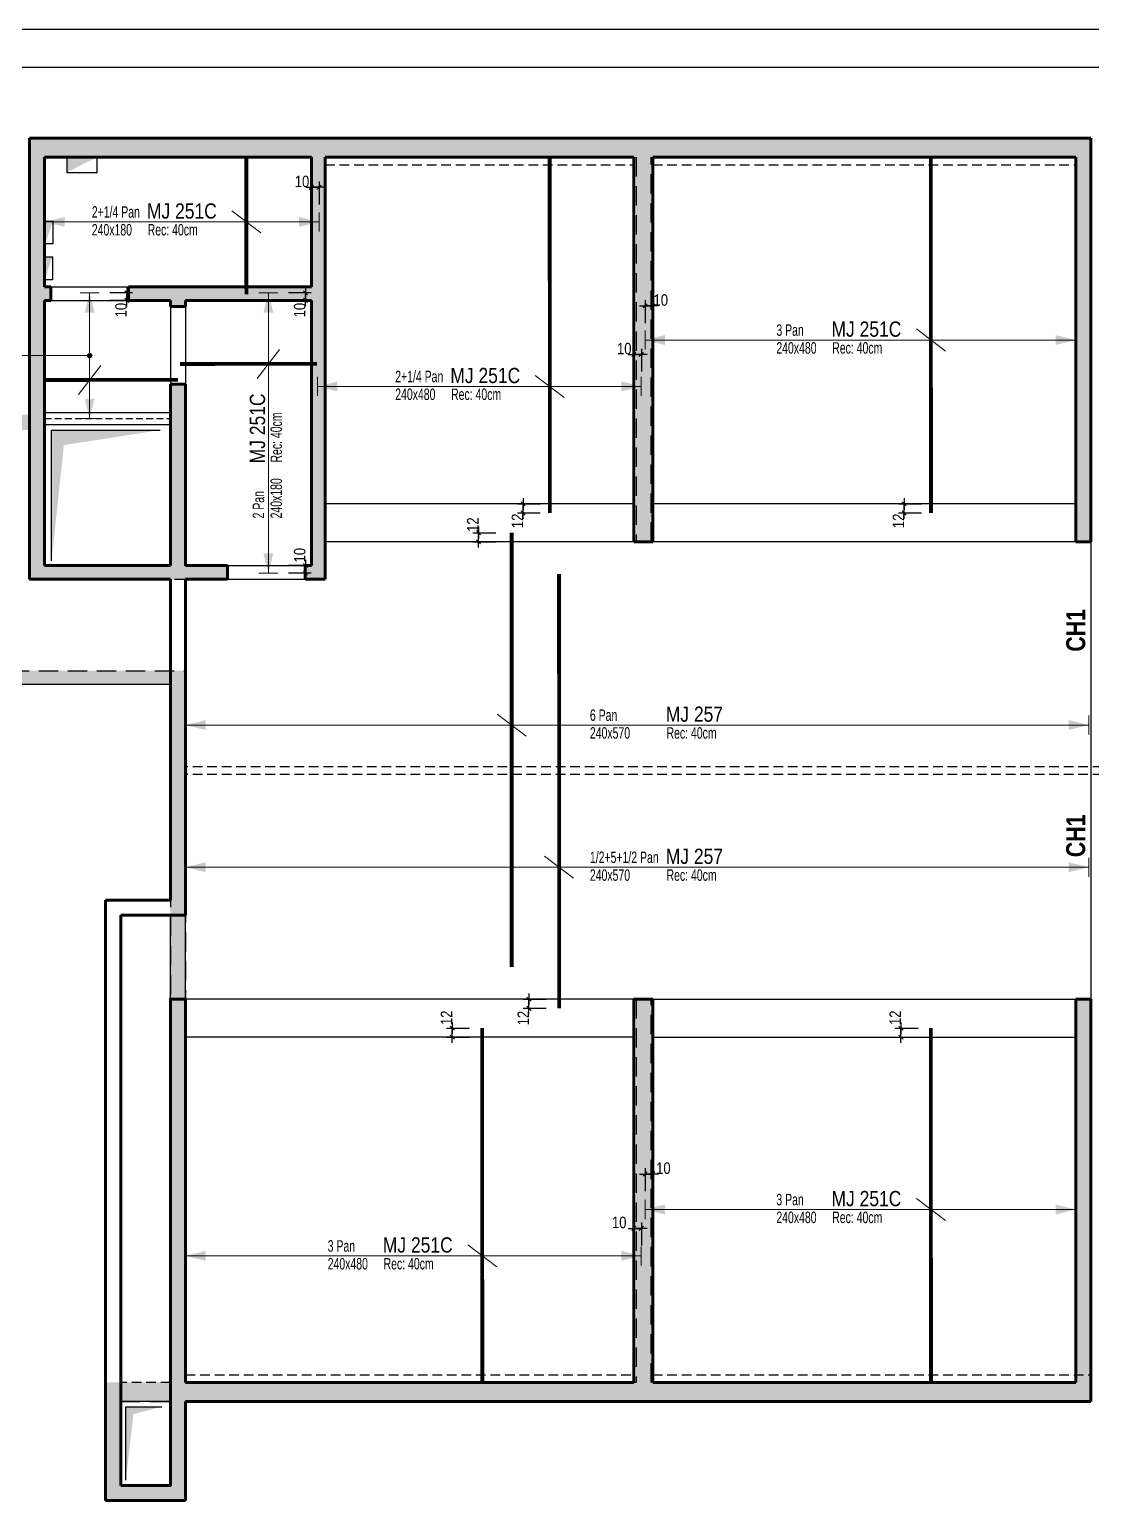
# Model space of a CAD drawing. Header units: millimetres. Extents: x 12821 to 19311, y -3644 to -644.
# Drawn here: x 13995 to 15388, y -2574 to -644 of the extents above; entities that cross this region are included whole.
import ezdxf
from ezdxf.enums import TextEntityAlignment as Align

# ---------------------------------------------------------------- set-up
doc = ezdxf.new("R2010")
doc.units = ezdxf.units.MM
doc.linetypes.add('CACHEX2', pattern=[19.05, 12.7, -6.35])
for name, color, linetype in [('01-Cad  2', 1, 'Continuous'), ('01_ARMA_INF', 50, 'Continuous'), ('01_cote_gen', 4, 'Continuous'), ('01_linteaux', 2, 'Continuous'), ('01_murs_sup', 2, 'CACHEX2'), ('01_resv', 32, 'Continuous'), ('01_texte', 230, 'Continuous'), ('AA_COTES', 2, 'Continuous')]:
    doc.layers.add(name, color=color, linetype=linetype)
doc.layers.add('01_murs_coup', color=5, linetype='Continuous', lineweight=60)
doc.styles.add('PATIO', font='ARIALN.TTF')
doc.styles.add('STYLE2', font='ARIALN.TTF')
doc.styles.add('Titre', font='ariblk.ttf')
doc.dimstyles.new('JB50', dxfattribs={"dimscale": 0.1, "dimtxt": 150, "dimasz": 15, "dimexe": 0.1, "dimexo": 0.1, "dimgap": 0.09, "dimtad": 1, "dimdec": 1, "dimdsep": 46, "dimtxsty": 'STYLE2', "dimblk1": 'BOND_G', "dimblk2": 'BOND_D', "dimsah": 1, "dimcen": 1.5, "dimdle": 0.01, "dimse1": 1, "dimse2": 1, "dimclrd": 4, "dimclre": 2, "dimclrt": 6, "dimazin": 2, "dimtfac": 2.333333, "dimtdec": 1, "dimtix": 1, "dimtmove": 2, "dimatfit": 3, "dimldrblk": 'BOND_G', "dimfxl": 1, "dimtolj": 1, "dimtzin": 0, "dimarcsym": 0})
pattern_1 = [(135, (3467.483, 11747.268), (-11.22532, 9e-16), [7.9375, -7.9375])]

# ---------------------------------------------------------------- blocks, each defined once
blk = doc.blocks.new('BOND_G')
at = {"layer": 'AA_COTES', "color": 0}
for p, q in [((0, -5), (0, 15)), ((5, 0), (-5, 0)), ((1.8, 1.8), (-1.8, -1.8))]:
    blk.add_line(p, q, dxfattribs=at)
blk = doc.blocks.new('BOND_D')
at = {"layer": 'AA_COTES', "color": 0}
for p, q in [((5, 0), (-5, 0)), ((-1.8, -1.8), (1.8, 1.8)), ((0, 5), (0, -15))]:
    blk.add_line(p, q, dxfattribs=at)
blk = doc.blocks.new('*D1604')
at = {"layer": '01_cote_gen', "color": 4, "lineweight": -2, "transparency": 16777216}
blk.add_line((14584, -1314.8), (14584, -1305.8), dxfattribs=at)
at = {"layer": 'Defpoints', "color": 0, "transparency": 16777216}
for p in [(14584, -1304.3), (14627.3, -1304.3), (14627.3, -1316.3)]:
    blk.add_point(p, dxfattribs=at)
at = {"layer": '01_cote_gen', "color": 4, "lineweight": -2, "transparency": 16777216, "xscale": 1.5, "yscale": 1.5, "zscale": 1.5}
for name, p, rotation in [('BOND_D', (14584, -1304.3), 90), ('BOND_G', (14584, -1316.3), 270)]:
    blk.add_blockref(name, p, dxfattribs=dict(at, rotation=rotation))
at = {"layer": '01_cote_gen', "color": 6, "transparency": 16777216, "insert": (14576.4, -1293.7), "char_height": 15, "attachment_point": 5, "rotation": 90, "style": 'STYLE2'}
blk.add_mtext('\\A1;12', dxfattribs=at)
blk = doc.blocks.new('*D1605')
at = {"layer": '01_cote_gen', "color": 4, "lineweight": -2, "transparency": 16777216}
blk.add_line((14642.4, -1276.9), (14642.4, -1267.9), dxfattribs=at)
at = {"layer": 'Defpoints', "color": 0, "transparency": 16777216}
for p in [(14642.4, -1266.4), (14677.5, -1266.4), (14677.5, -1278.4)]:
    blk.add_point(p, dxfattribs=at)
at = {"layer": '01_cote_gen', "color": 4, "lineweight": -2, "transparency": 16777216, "xscale": 1.5, "yscale": 1.5, "zscale": 1.5}
for name, p, rotation in [('BOND_D', (14642.4, -1266.4), 90), ('BOND_G', (14642.4, -1278.4), 270)]:
    blk.add_blockref(name, p, dxfattribs=dict(at, rotation=rotation))
at = {"layer": '01_cote_gen', "color": 6, "transparency": 16777216, "insert": (14634.9, -1288.8), "char_height": 15, "attachment_point": 5, "rotation": 90, "style": 'STYLE2'}
blk.add_mtext('\\A1;12', dxfattribs=at)
blk = doc.blocks.new('*D1606')
at = {"layer": '01_cote_gen', "color": 4, "lineweight": -2, "transparency": 16777216}
blk.add_line((15142.5, -1276.9), (15142.5, -1267.9), dxfattribs=at)
at = {"layer": 'Defpoints', "color": 0, "transparency": 16777216}
for p in [(15142.5, -1266.4), (15177.5, -1266.4), (15177.5, -1278.4)]:
    blk.add_point(p, dxfattribs=at)
at = {"layer": '01_cote_gen', "color": 4, "lineweight": -2, "transparency": 16777216, "xscale": 1.5, "yscale": 1.5, "zscale": 1.5}
for name, p, rotation in [('BOND_D', (15142.5, -1266.4), 90), ('BOND_G', (15142.5, -1278.4), 270)]:
    blk.add_blockref(name, p, dxfattribs=dict(at, rotation=rotation))
at = {"layer": '01_cote_gen', "color": 6, "transparency": 16777216, "insert": (15134.9, -1288.8), "char_height": 15, "attachment_point": 5, "rotation": 90, "style": 'STYLE2'}
blk.add_mtext('\\A1;12', dxfattribs=at)
blk = doc.blocks.new('*D1613')
at = {"layer": '01_cote_gen', "color": 4, "lineweight": -2, "transparency": 16777216}
blk.add_line((14549.5, -1964.9), (14549.5, -1955.9), dxfattribs=at)
at = {"layer": 'Defpoints', "color": 0, "transparency": 16777216}
for p in [(14549.5, -1954.4), (14588.7, -1954.4), (14588.7, -1966.4)]:
    blk.add_point(p, dxfattribs=at)
at = {"layer": '01_cote_gen', "color": 4, "lineweight": -2, "transparency": 16777216, "xscale": 1.5, "yscale": 1.5, "zscale": 1.5}
for name, p, rotation in [('BOND_D', (14549.5, -1954.4), 90), ('BOND_G', (14549.5, -1966.4), 270)]:
    blk.add_blockref(name, p, dxfattribs=dict(at, rotation=rotation))
at = {"layer": '01_cote_gen', "color": 6, "transparency": 16777216, "insert": (14541.9, -1940.9), "char_height": 15, "attachment_point": 5, "rotation": 90, "style": 'STYLE2'}
blk.add_mtext('\\A1;12', dxfattribs=at)
blk = doc.blocks.new('*D1614')
at = {"layer": '01_cote_gen', "color": 4, "lineweight": -2, "transparency": 16777216}
blk.add_line((14650.1, -1926.9), (14650.1, -1917.9), dxfattribs=at)
at = {"layer": 'Defpoints', "color": 0, "transparency": 16777216}
for p in [(14650.1, -1916.4), (14689.7, -1916.4), (14689.7, -1928.4)]:
    blk.add_point(p, dxfattribs=at)
at = {"layer": '01_cote_gen', "color": 4, "lineweight": -2, "transparency": 16777216, "xscale": 1.5, "yscale": 1.5, "zscale": 1.5}
for name, p, rotation in [('BOND_D', (14650.1, -1916.4), 90), ('BOND_G', (14650.1, -1928.4), 270)]:
    blk.add_blockref(name, p, dxfattribs=dict(at, rotation=rotation))
at = {"layer": '01_cote_gen', "color": 6, "transparency": 16777216, "insert": (14642.6, -1941.3), "char_height": 15, "attachment_point": 5, "rotation": 90, "style": 'STYLE2'}
blk.add_mtext('\\A1;12', dxfattribs=at)
blk = doc.blocks.new('*D1615')
at = {"layer": '01_cote_gen', "color": 4, "lineweight": -2, "transparency": 16777216}
blk.add_line((15138.3, -1964.9), (15138.3, -1955.9), dxfattribs=at)
at = {"layer": 'Defpoints', "color": 0, "transparency": 16777216}
for p in [(15138.3, -1954.4), (15177.5, -1954.4), (15177.5, -1966.4)]:
    blk.add_point(p, dxfattribs=at)
at = {"layer": '01_cote_gen', "color": 4, "lineweight": -2, "transparency": 16777216, "xscale": 1.5, "yscale": 1.5, "zscale": 1.5}
for name, p, rotation in [('BOND_D', (15138.3, -1954.4), 90), ('BOND_G', (15138.3, -1966.4), 270)]:
    blk.add_blockref(name, p, dxfattribs=dict(at, rotation=rotation))
at = {"layer": '01_cote_gen', "color": 6, "transparency": 16777216, "insert": (15130.7, -1940.9), "char_height": 15, "attachment_point": 5, "rotation": 90, "style": 'STYLE2'}
blk.add_mtext('\\A1;12', dxfattribs=at)
blk = doc.blocks.new('*D1623')
at = {"layer": '01_cote_gen', "color": 4, "lineweight": -2, "transparency": 16777216}
blk.add_line((14366.1, -851), (14373.1, -851), dxfattribs=at)
at = {"layer": 'Defpoints', "color": 0, "transparency": 16777216}
for p in [(14374.6, -851), (14374.6, -908.9), (14364.6, -981.4)]:
    blk.add_point(p, dxfattribs=at)
at = {"layer": '01_cote_gen', "color": 4, "lineweight": -2, "transparency": 16777216, "xscale": 1.5, "yscale": 1.5, "zscale": 1.5, "rotation": 180}
blk.add_blockref('BOND_G', (14364.6, -851), dxfattribs=at)
at = {"layer": '01_cote_gen', "color": 4, "lineweight": -2, "transparency": 16777216, "xscale": 1.5, "yscale": 1.5, "zscale": 1.5}
blk.add_blockref('BOND_D', (14374.6, -851), dxfattribs=at)
at = {"layer": '01_cote_gen', "color": 6, "transparency": 16777216, "insert": (14352.3, -843.4), "char_height": 15, "attachment_point": 5, "style": 'STYLE2'}
blk.add_mtext('\\A1;10', dxfattribs=at)
blk = doc.blocks.new('*D1624')
at = {"layer": '01_cote_gen', "color": 4, "lineweight": -2, "transparency": 16777216}
blk.add_line((14356.9, -990.9), (14356.9, -997.9), dxfattribs=at)
at = {"layer": 'Defpoints', "color": 0, "transparency": 16777216}
for p in [(14320.6, -989.4), (14320.6, -999.4), (14356.9, -999.4)]:
    blk.add_point(p, dxfattribs=at)
at = {"layer": '01_cote_gen', "color": 4, "lineweight": -2, "transparency": 16777216, "xscale": 1.5, "yscale": 1.5, "zscale": 1.5}
for name, p, rotation in [('BOND_G', (14356.9, -989.4), 90), ('BOND_D', (14356.9, -999.4), 270)]:
    blk.add_blockref(name, p, dxfattribs=dict(at, rotation=rotation))
at = {"layer": '01_cote_gen', "color": 6, "transparency": 16777216, "insert": (14349.3, -1012.2), "char_height": 15, "attachment_point": 5, "rotation": 90, "style": 'STYLE2'}
blk.add_mtext('\\A1;10', dxfattribs=at)
blk = doc.blocks.new('*D1625')
at = {"layer": '01_cote_gen', "color": 4, "lineweight": -2, "transparency": 16777216}
blk.add_line((14122.5, -990.9), (14122.5, -997.9), dxfattribs=at)
at = {"layer": 'Defpoints', "color": 0, "transparency": 16777216}
for p in [(14086.2, -989.4), (14086.2, -999.4), (14122.5, -999.4)]:
    blk.add_point(p, dxfattribs=at)
at = {"layer": '01_cote_gen', "color": 4, "lineweight": -2, "transparency": 16777216, "xscale": 1.5, "yscale": 1.5, "zscale": 1.5}
for name, p, rotation in [('BOND_G', (14122.5, -989.4), 90), ('BOND_D', (14122.5, -999.4), 270)]:
    blk.add_blockref(name, p, dxfattribs=dict(at, rotation=rotation))
at = {"layer": '01_cote_gen', "color": 6, "transparency": 16777216, "insert": (14114.9, -1012.2), "char_height": 15, "attachment_point": 5, "rotation": 90, "style": 'STYLE2'}
blk.add_mtext('\\A1;10', dxfattribs=at)
blk = doc.blocks.new('*D1655')
at = {"layer": '01_cote_gen', "color": 4, "lineweight": -2, "transparency": 16777216}
blk.add_line((14804.1, -2145.9), (14811.1, -2145.9), dxfattribs=at)
at = {"layer": 'Defpoints', "color": 0, "transparency": 16777216}
for p in [(14812.6, -2145.9), (14802.6, -2180), (14812.6, -2180)]:
    blk.add_point(p, dxfattribs=at)
at = {"layer": '01_cote_gen', "color": 4, "lineweight": -2, "transparency": 16777216, "xscale": 1.5, "yscale": 1.5, "zscale": 1.5, "rotation": 180}
blk.add_blockref('BOND_G', (14802.6, -2145.9), dxfattribs=at)
at = {"layer": '01_cote_gen', "color": 4, "lineweight": -2, "transparency": 16777216, "xscale": 1.5, "yscale": 1.5, "zscale": 1.5}
blk.add_blockref('BOND_D', (14812.6, -2145.9), dxfattribs=at)
at = {"layer": '01_cote_gen', "color": 6, "transparency": 16777216, "insert": (14826.5, -2138.3), "char_height": 15, "attachment_point": 5, "style": 'STYLE2'}
blk.add_mtext('\\A1;10', dxfattribs=at)
blk = doc.blocks.new('*D1656')
at = {"layer": '01_cote_gen', "color": 4, "lineweight": -2, "transparency": 16777216}
blk.add_line((14789.1, -2217.2), (14796.1, -2217.2), dxfattribs=at)
at = {"layer": 'Defpoints', "color": 0, "transparency": 16777216}
for p in [(14797.6, -2217.2), (14797.6, -2240.9), (14787.6, -2419.4)]:
    blk.add_point(p, dxfattribs=at)
at = {"layer": '01_cote_gen', "color": 4, "lineweight": -2, "transparency": 16777216, "xscale": 1.5, "yscale": 1.5, "zscale": 1.5, "rotation": 180}
blk.add_blockref('BOND_G', (14787.6, -2217.2), dxfattribs=at)
at = {"layer": '01_cote_gen', "color": 4, "lineweight": -2, "transparency": 16777216, "xscale": 1.5, "yscale": 1.5, "zscale": 1.5}
blk.add_blockref('BOND_D', (14797.6, -2217.2), dxfattribs=at)
at = {"layer": '01_cote_gen', "color": 6, "transparency": 16777216, "insert": (14768.5, -2209.5), "char_height": 15, "attachment_point": 5, "style": 'STYLE2'}
blk.add_mtext('\\A1;10', dxfattribs=at)
blk = doc.blocks.new('*D1659')
at = {"layer": '01_cote_gen', "color": 4, "lineweight": -2, "transparency": 16777216}
blk.add_line((14804.1, -1006.7), (14811.1, -1006.7), dxfattribs=at)
at = {"layer": 'Defpoints', "color": 0, "transparency": 16777216}
for p in [(14812.6, -1006.7), (14802.6, -1039), (14812.6, -1039)]:
    blk.add_point(p, dxfattribs=at)
at = {"layer": '01_cote_gen', "color": 4, "lineweight": -2, "transparency": 16777216, "xscale": 1.5, "yscale": 1.5, "zscale": 1.5, "rotation": 180}
blk.add_blockref('BOND_G', (14802.6, -1006.7), dxfattribs=at)
at = {"layer": '01_cote_gen', "color": 4, "lineweight": -2, "transparency": 16777216, "xscale": 1.5, "yscale": 1.5, "zscale": 1.5}
blk.add_blockref('BOND_D', (14812.6, -1006.7), dxfattribs=at)
at = {"layer": '01_cote_gen', "color": 6, "transparency": 16777216, "insert": (14823.1, -999), "char_height": 15, "attachment_point": 5, "style": 'STYLE2'}
blk.add_mtext('\\A1;10', dxfattribs=at)
blk = doc.blocks.new('*D1660')
at = {"layer": '01_cote_gen', "color": 4, "lineweight": -2, "transparency": 16777216}
blk.add_line((14789.1, -1070.4), (14796.1, -1070.4), dxfattribs=at)
at = {"layer": 'Defpoints', "color": 0, "transparency": 16777216}
for p in [(14797.6, -1070.4), (14797.6, -1099.8), (14787.6, -1266.4)]:
    blk.add_point(p, dxfattribs=at)
at = {"layer": '01_cote_gen', "color": 4, "lineweight": -2, "transparency": 16777216, "xscale": 1.5, "yscale": 1.5, "zscale": 1.5, "rotation": 180}
blk.add_blockref('BOND_G', (14787.6, -1070.4), dxfattribs=at)
at = {"layer": '01_cote_gen', "color": 4, "lineweight": -2, "transparency": 16777216, "xscale": 1.5, "yscale": 1.5, "zscale": 1.5}
blk.add_blockref('BOND_D', (14797.6, -1070.4), dxfattribs=at)
at = {"layer": '01_cote_gen', "color": 6, "transparency": 16777216, "insert": (14775.1, -1062.8), "char_height": 15, "attachment_point": 5, "style": 'STYLE2'}
blk.add_mtext('\\A1;10', dxfattribs=at)
blk = doc.blocks.new('*D1682')
at = {"layer": '01_cote_gen', "color": 4, "lineweight": -2, "transparency": 16777216}
blk.add_line((14356.9, -1348.9), (14356.9, -1355.9), dxfattribs=at)
at = {"layer": 'Defpoints', "color": 0, "transparency": 16777216}
for p in [(14254.6, -1347.4), (14320.6, -1357.4), (14356.9, -1357.4)]:
    blk.add_point(p, dxfattribs=at)
at = {"layer": '01_cote_gen', "color": 4, "lineweight": -2, "transparency": 16777216, "xscale": 1.5, "yscale": 1.5, "zscale": 1.5}
for name, p, rotation in [('BOND_G', (14356.9, -1347.4), 90), ('BOND_D', (14356.9, -1357.4), 270)]:
    blk.add_blockref(name, p, dxfattribs=dict(at, rotation=rotation))
at = {"layer": '01_cote_gen', "color": 6, "transparency": 16777216, "insert": (14349.3, -1333.8), "char_height": 15, "attachment_point": 5, "rotation": 90, "style": 'STYLE2'}
blk.add_mtext('\\A1;10', dxfattribs=at)

msp = doc.modelspace()

# ---------------------------------------------------------------- hatches: boundary and pattern name
at = {"layer": '01_murs_sup'}
h = msp.add_hatch(dxfattribs=at)
h.set_pattern_fill('DASH', color=256, scale=2.5, angle=135)
h.set_pattern_definition(pattern_1)
h.paths.add_polyline_path([(15387.52, -786.45), (13994.59, -786.45), (13994.59, -1365.41), (14254.59, -1365.41), (14254.59, -1347.41), (14199.59, -1347.41), (14199.59, -1109.45), (14179.59, -1109.45), (14179.59, -1347.41), (14014.59, -1347.41), (14014.59, -999.45), (14022.59, -999.45), (14022.59, -981.45), (14014.59, -981.45), (14014.59, -811.45), (14364.59, -811.45), (14364.59, -981.45), (14124.59, -981.45), (14124.59, -999.45), (14179.59, -999.45), (14179.59, -1007.45), (14199.59, -1007.45), (14199.59, -999.45), (14364.59, -999.45), (14364.59, -1347.41), (14356.59, -1347.41), (14356.59, -1365.41), (14382.59, -1365.41), (14382.59, -811.45), (14790.59, -811.45), (14790.59, -1316.45), (14810.59, -1316.45), (14810.59, -811.45), (15367.52, -811.45), (15367.52, -1316.45), (15387.52, -1316.45)])
h = msp.add_hatch(dxfattribs=at)
h.set_pattern_fill('DASH', color=256, scale=2.5, angle=135)
h.set_pattern_definition(pattern_1)
h.paths.add_polyline_path([(15387.52, -1916.45), (15367.52, -1916.45), (15367.52, -2419.45), (14810.59, -2419.45), (14810.59, -1916.45), (14790.59, -1916.45), (14790.59, -2419.45), (14199.59, -2419.45), (14199.59, -1485.41), (13930.34, -1485.41), (13930.34, -1169.45), (13994.59, -1169.45), (13994.59, -1149.45), (13912.34, -1149.45), (13912.34, -1503.41), (14179.59, -1503.41), (14179.59, -2419.45), (14095.6, -2419.45), (14095.6, -2574.45), (14199.59, -2574.45), (14199.59, -2444.45), (15387.52, -2444.45)])
h.paths.add_polyline_path([(14179.59, -2444.45), (14179.59, -2554.45), (14115.6, -2554.45), (14115.6, -2444.45)], flags=16)

# ---------------------------------------------------------------- linework, layer by layer
at = {"layer": '01-Cad  2'}
for p, q in [((19310.7, -643.85), (12820.7, -643.85)), ((19260.7, -693.85), (12870.7, -693.85))]:
    msp.add_line(p, q, dxfattribs=at)
at = {"layer": '01_ARMA_INF', "linetype": 'Continuous', "lineweight": 0, "const_width": 5, "flags": 128}
for points in [[(14279.17, -811.45), (14279.33, -991.45)], [(14677.31, -811.45), (14677.48, -1278.45)], [(15177.47, -811.45), (15177.64, -1278.45)], [(14192.1, -1082.86), (14372.1, -1082.7)], [(14014.59, -1103.87), (14189.6, -1103.71)], [(14627.33, -1304.3), (14627.5, -1874.2)], [(14689.58, -1358.45), (14689.74, -1928.45)], [(14588.71, -1954.45), (14588.87, -2419.45)], [(15177.47, -1954.45), (15177.64, -2419.45)]]:
    msp.add_lwpolyline(points, dxfattribs=at)
at = {"layer": '01_linteaux'}
for p, q in [((14022.59, -981.45), (14124.59, -981.45)), ((14022.59, -999.45), (14124.59, -999.45)), ((14179.6, -1007.45), (14179.6, -1109.45)), ((14199.6, -1007.45), (14199.6, -1109.45)), ((14014.59, -1146.41), (14179.6, -1146.41)), ((14014.59, -1162.41), (14179.6, -1162.41)), ((14023.62, -1169.72), (14166.04, -1169.72)), ((14787.65, -1266.45), (14382.65, -1266.45)), ((15367.58, -1266.45), (14812.58, -1266.45)), ((14787.59, -1316.2), (14382.65, -1316.45)), ((15367.58, -1316.45), (14812.58, -1316.45)), ((15387.58, -1316.45), (15387.59, -1916.45)), ((14254.59, -1347.41), (14356.59, -1347.41)), ((14254.59, -1365.41), (14356.59, -1365.41)), ((14178.59, -1503.41), (13912.59, -1503.41)), ((14179.59, -1916.43), (14179.6, -1806.43)), ((14199.59, -1916.45), (14199.6, -1806.43)), ((14787.59, -1916.45), (14199.59, -1916.45)), ((14812.59, -1916.45), (15367.59, -1916.45)), ((14787.59, -1966.45), (14199.59, -1966.45)), ((14812.59, -1966.45), (15367.59, -1966.45)), ((14179.59, -2444.45), (14114.6, -2444.45))]:
    msp.add_line(p, q, dxfattribs=at)
at = {"layer": '01_linteaux', "linetype": 'CACHEX2', "ltscale": 0.7}
msp.add_line((14014.59, -1154.41), (14179.6, -1154.41), dxfattribs=at)
at = {"layer": '01_linteaux', "color": 253}
for p, q in [((14023.62, -1341.15), (14023.62, -1169.72)), ((14121.12, -2547.47), (14121.12, -2451.29)), ((14121.12, -2451.29), (14168.47, -2451.29))]:
    msp.add_line(p, q, dxfattribs=at)
for points in [[(14023.62, -1341.15), (14023.62, -1169.72), (14039.83, -1189.36)], [(14023.62, -1169.72), (14166.04, -1169.72), (14039.83, -1189.36)], [(14121.12, -2547.47), (14121.12, -2451.29), (14131.09, -2460.94)], [(14121.12, -2451.29), (14168.47, -2451.29), (14131.09, -2460.94)]]:
    msp.add_solid(points, dxfattribs=at)
at = {"layer": '01_murs_coup'}
for p, q in [((13994.59, -786.45), (15387.58, -786.45)), ((13994.59, -1365.41), (13994.59, -786.45)), ((13994.59, -1365.41), (13994.59, -786.45)), ((15387.58, -1316.45), (15387.58, -786.45)), ((14014.59, -811.45), (14364.59, -811.45)), ((14014.59, -981.45), (14014.59, -811.45)), ((14364.59, -981.45), (14364.59, -811.45)), ((14382.59, -811.45), (14787.59, -811.45)), ((14382.59, -811.45), (14382.59, -1365.41)), ((14787.59, -811.45), (14787.59, -1316.2)), ((14812.58, -811.45), (14812.58, -1316.45)), ((14812.58, -811.45), (15367.58, -811.45)), ((15367.58, -1316.45), (15367.58, -811.45)), ((14022.59, -981.45), (14014.59, -981.45)), ((14022.59, -981.45), (14014.59, -981.45)), ((14014.59, -981.45), (14022.59, -981.45)), ((14014.59, -981.45), (14022.59, -981.45)), ((14014.59, -981.45), (14022.59, -981.45)), ((14022.59, -999.45), (14022.59, -981.45)), ((14022.59, -999.45), (14022.59, -981.45)), ((14022.59, -999.45), (14022.59, -981.45)), ((14022.59, -981.45), (14022.59, -999.45)), ((14124.59, -981.45), (14364.59, -981.45)), ((14124.59, -981.45), (14364.59, -981.45)), ((14124.59, -999.45), (14124.59, -981.45)), ((14014.59, -1347.41), (14014.59, -999.45)), ((14014.59, -999.45), (14022.59, -999.45)), ((14014.59, -999.45), (14022.59, -999.45)), ((14014.59, -999.45), (14022.59, -999.45)), ((14014.59, -999.45), (14022.59, -999.45)), ((14022.59, -999.45), (14014.59, -999.45)), ((14124.59, -999.45), (14179.6, -999.45)), ((14179.6, -1007.45), (14179.6, -999.45)), ((14199.6, -1007.45), (14199.6, -999.45)), ((14199.6, -999.45), (14364.59, -999.45)), ((14364.59, -1347.41), (14364.59, -999.45)), ((14364.59, -1347.41), (14364.59, -999.45)), ((14179.6, -1007.45), (14199.6, -1007.45)), ((14199.6, -1109.45), (14179.6, -1109.45)), ((14179.6, -1347.41), (14179.6, -1109.45)), ((14199.6, -1347.41), (14199.6, -1109.45)), ((14787.59, -1316.2), (14812.58, -1316.45)), ((15387.58, -1316.45), (15367.58, -1316.45)), ((14014.59, -1347.41), (14179.6, -1347.41)), ((14199.6, -1347.41), (14254.59, -1347.41)), ((14254.59, -1365.41), (14254.59, -1347.41)), ((14356.59, -1347.41), (14364.59, -1347.41)), ((14356.59, -1347.41), (14364.59, -1347.41)), ((14356.59, -1365.41), (14356.59, -1347.41)), ((13994.59, -1365.41), (14179.6, -1365.41)), ((13994.59, -1365.41), (14179.6, -1365.41)), ((14179.6, -1786.43), (14179.6, -1365.41)), ((14199.6, -1806.43), (14199.6, -1365.41)), ((14199.6, -1365.41), (14254.59, -1365.41)), ((14199.6, -1365.41), (14254.59, -1365.41)), ((14356.59, -1365.41), (14382.59, -1365.41)), ((14356.59, -1365.41), (14382.59, -1365.41)), ((14094.6, -1786.43), (14094.6, -2574.45)), ((14094.6, -1786.43), (14179.6, -1786.43)), ((14114.6, -2554.45), (14114.6, -1806.43)), ((14114.6, -1806.43), (14199.6, -1806.43)), ((14199.59, -1916.43), (14199.59, -2419.45)), ((14787.59, -1916.45), (14787.59, -2419.45)), ((14787.59, -1916.45), (14812.59, -1916.45)), ((14812.59, -1916.45), (14812.59, -2419.45)), ((15387.59, -1916.45), (15367.59, -1916.45)), ((15367.59, -2419.45), (15367.59, -1916.45)), ((15387.59, -2444.45), (15387.59, -1916.45)), ((14787.59, -2419.45), (14199.59, -2419.45)), ((15367.59, -2419.45), (14812.59, -2419.45)), ((14199.59, -2574.45), (14199.59, -2444.45)), ((14199.59, -2574.45), (14199.59, -2444.45)), ((15387.59, -2444.45), (14199.59, -2444.45)), ((14094.6, -2574.45), (14199.59, -2574.45)), ((14094.6, -2574.45), (14199.59, -2574.45))]:
    msp.add_line(p, q, dxfattribs=at)
for points in [[(14114.6, -1806.43), (14179.6, -1806.43)], [(14199.59, -1916.43), (14179.59, -1916.43), (14179.59, -2554.45), (14114.6, -2554.45)]]:
    msp.add_lwpolyline(points, dxfattribs=at)
at = {"layer": '01_murs_sup', "ltscale": 2}
for p, q in [((13994.59, -786.45), (15387.58, -786.45)), ((13994.59, -1365.41), (13994.59, -786.45)), ((15387.58, -1316.45), (15387.58, -786.45)), ((14014.59, -811.45), (14364.59, -811.45)), ((14014.59, -981.45), (14014.59, -811.45)), ((14364.59, -981.45), (14364.59, -811.45)), ((14382.59, -811.45), (14787.59, -811.45)), ((14382.59, -1365.41), (14382.59, -811.45)), ((14790.59, -811.45), (14790.59, -1316.2)), ((14810.59, -1316.45), (14810.59, -811.7)), ((14812.58, -811.45), (15367.58, -811.45)), ((15367.58, -1316.45), (15367.58, -811.45)), ((14364.59, -981.45), (14124.59, -981.45)), ((14124.59, -981.45), (14124.59, -999.45)), ((14014.59, -1347.41), (14014.59, -999.45)), ((14124.59, -999.45), (14179.6, -999.45)), ((14179.6, -1007.45), (14179.6, -999.45)), ((14199.6, -999.45), (14364.59, -999.45)), ((14199.6, -1007.45), (14199.6, -999.45)), ((14364.59, -1347.41), (14364.59, -999.45)), ((14179.6, -1007.45), (14199.6, -1007.45)), ((14179.6, -1109.45), (14179.6, -1347.41)), ((14179.83, -1109.45), (14199.83, -1109.45)), ((14199.6, -1109.45), (14199.6, -1347.41)), ((14787.59, -1316.2), (14812.58, -1316.45)), ((14014.59, -1347.41), (14178.59, -1347.41)), ((14014.59, -1347.41), (14178.59, -1347.41)), ((14198.59, -1347.41), (14254.59, -1347.41)), ((14254.59, -1365.41), (14254.59, -1347.41)), ((14254.59, -1365.41), (14254.59, -1347.41)), ((14356.59, -1347.41), (14364.59, -1347.41)), ((14356.59, -1365.41), (14356.59, -1347.41)), ((13994.59, -1365.41), (14254.59, -1365.41)), ((14179.6, -1485.41), (14179.6, -1365.41)), ((14199.6, -1485.41), (14199.6, -1365.41)), ((14356.59, -1365.41), (14382.59, -1365.41)), ((13930.59, -1485.41), (14198.59, -1485.41)), ((14199.59, -1485.41), (14199.59, -2419.45)), ((14179.59, -1503.41), (14179.59, -2419.45)), ((14812.59, -1916.45), (14790.09, -1916.45)), ((14790.59, -1916.45), (14790.59, -2419.45)), ((14810.59, -2419.45), (14810.59, -1916.45)), ((15367.59, -2419.45), (15367.59, -1916.45)), ((15387.59, -1916.45), (15367.59, -1916.45)), ((15387.59, -2444.45), (15387.59, -1916.45)), ((14094.6, -2419.45), (14094.6, -2574.45)), ((14790.09, -2419.45), (14199.59, -2419.45)), ((15367.59, -2419.45), (14812.59, -2419.45)), ((14114.6, -2444.45), (14114.6, -2554.45)), ((14114.6, -2444.45), (14114.6, -2554.45)), ((14178.59, -2444.45), (14114.6, -2444.45)), ((14114.6, -2444.45), (14178.59, -2444.45)), ((14179.59, -2554.45), (14179.59, -2444.45)), ((14199.59, -2444.44), (15387.59, -2444.45)), ((14199.59, -2444.45), (14199.59, -2574.45)), ((14114.6, -2554.45), (14178.59, -2554.45)), ((14094.6, -2574.45), (14198.59, -2574.45))]:
    msp.add_line(p, q, dxfattribs=at)
at = {"layer": '01_murs_sup'}
for p, q in [((15387.52, -786.45), (15387.52, -811.83)), ((14382.59, -821.45), (14787.59, -821.45)), ((14812.58, -821.7), (15367.58, -821.45)), ((18222.11, -1611.47), (14199.6, -1611.44)), ((18222.11, -1621.47), (14199.6, -1621.44)), ((14199.59, -2409.45), (14787.59, -2409.45)), ((14812.59, -2409.45), (15387.59, -2409.45)), ((14179.59, -2419.41), (14114.6, -2419.41))]:
    msp.add_line(p, q, dxfattribs=at)
at = {"layer": '01_resv', "lineweight": 25}
for points in [[(14083.56, -811.45), (14043.58, -811.45), (14043.58, -831.47), (14083.56, -831.47)], [(14015.39, -895.41), (14025.46, -895.41), (14025.46, -925.4), (14015.39, -925.4)], [(14014.59, -942.35), (14024.67, -942.35), (14024.67, -972.33), (14014.59, -972.33)]]:
    msp.add_lwpolyline(points, close=True, dxfattribs=at)
at = {"layer": '01_resv'}
msp.add_solid([(14043.58, -831.47), (14043.58, -811.45), (14083.28, -811.45)], dxfattribs=at)
at = {"layer": '01_resv', "lineweight": 25}
for points in [[(14015.39, -925.4), (14015.39, -895.41), (14025.46, -895.41)], [(14014.59, -972.33), (14014.59, -942.43), (14024.67, -942.35)]]:
    msp.add_solid(points, dxfattribs=at)
at = {"layer": '01_texte', "linetype": 'Continuous', "lineweight": 0}
for p, q in [((14014.59, -883.97), (14014.59, -908.93)), ((14260.21, -881.94), (14298.29, -910.95)), ((14374.59, -883.97), (14374.59, -908.93)), ((14014.59, -896.45), (14374.59, -896.45)), ((14061.11, -989.45), (14086.07, -989.45)), ((14073.59, -1154.41), (14073.59, -989.45)), ((14295.67, -989.45), (14320.63, -989.45)), ((14308.15, -1357.41), (14308.15, -989.45)), ((14802.58, -1038.99), (14802.58, -1063.95)), ((15158.52, -1036.97), (15196.59, -1065.97)), ((15367.58, -1038.99), (15367.58, -1063.95)), ((14802.58, -1051.47), (15367.58, -1051.47)), ((13820.76, -1071.93), (14073.59, -1071.93)), ((14293.65, -1101.79), (14322.66, -1063.72)), ((14059.09, -1122.85), (14088.1, -1084.78)), ((14372.59, -1099.85), (14372.59, -1124.81)), ((14658.39, -1097.83), (14696.46, -1126.83)), ((14797.55, -1099.85), (14797.55, -1124.81)), ((14372.59, -1112.33), (14797.55, -1112.33)), ((14061.11, -1154.41), (14086.07, -1154.41)), ((14295.67, -1357.41), (14320.63, -1357.41)), ((14199.6, -1544.27), (14199.6, -1569.23)), ((14608.37, -1542.25), (14646.44, -1571.26)), ((15384.59, -1544.27), (15384.59, -1569.23)), ((14199.6, -1556.75), (15384.59, -1556.75)), ((14199.6, -1730.84), (14199.6, -1755.8)), ((14670.63, -1728.82), (14708.71, -1757.83)), ((15384.59, -1730.84), (15384.59, -1755.8)), ((14199.6, -1743.32), (15384.59, -1743.32)), ((14802.58, -2179.99), (14802.58, -2204.95)), ((15158.52, -2177.97), (15196.59, -2206.97)), ((15367.58, -2179.99), (15367.58, -2204.95)), ((14802.58, -2192.47), (15367.58, -2192.47)), ((14569.78, -2238.83), (14607.85, -2267.84)), ((14199.59, -2240.85), (14199.59, -2265.81)), ((14199.59, -2253.33), (14797.55, -2253.33)), ((14797.55, -2240.85), (14797.55, -2265.81))]:
    msp.add_line(p, q, dxfattribs=at)
at = {"layer": '01_texte', "const_width": 3.5}
msp.add_lwpolyline([(14071.84, -1071.93, 1), (14075.34, -1071.93, 1)], format="xyb", close=True, dxfattribs=at)
at = {"layer": '01_texte', "linetype": 'Continuous', "lineweight": 0}
for points in [[(14014.59, -896.45), (14040.69, -889.99), (14040.69, -896.45)], [(14014.59, -896.45), (14040.69, -902.91), (14040.69, -896.45)], [(14374.59, -896.45), (14348.5, -889.99), (14348.5, -896.45)], [(14374.59, -896.45), (14348.5, -902.91), (14348.5, -896.45)], [(14073.59, -989.45), (14067.13, -1015.54), (14073.59, -1015.54)], [(14073.59, -989.45), (14080.05, -1015.54), (14073.59, -1015.54)], [(14308.15, -989.45), (14301.69, -1015.54), (14308.15, -1015.54)], [(14308.15, -989.45), (14314.61, -1015.54), (14308.15, -1015.54)], [(14802.58, -1051.47), (14828.67, -1045.01), (14828.67, -1051.47)], [(14802.58, -1051.47), (14828.67, -1057.93), (14828.67, -1051.47)], [(15367.58, -1051.47), (15341.48, -1045.01), (15341.48, -1051.47)], [(15367.58, -1051.47), (15341.48, -1057.93), (15341.48, -1051.47)], [(14372.59, -1112.33), (14398.69, -1105.87), (14398.69, -1112.33)], [(14372.59, -1112.33), (14398.69, -1118.79), (14398.69, -1112.33)], [(14797.55, -1112.33), (14771.46, -1105.87), (14771.46, -1112.33)], [(14797.55, -1112.33), (14771.46, -1118.79), (14771.46, -1112.33)], [(14073.59, -1154.41), (14067.13, -1128.31), (14073.59, -1128.31)], [(14073.59, -1154.41), (14080.05, -1128.31), (14073.59, -1128.31)], [(14308.15, -1357.41), (14301.69, -1331.31), (14308.15, -1331.31)], [(14308.15, -1357.41), (14314.61, -1331.31), (14308.15, -1331.31)], [(14199.6, -1556.75), (14225.69, -1550.29), (14225.69, -1556.75)], [(14199.6, -1556.75), (14225.69, -1563.21), (14225.69, -1556.75)], [(15384.59, -1556.75), (15358.49, -1550.29), (15358.49, -1556.75)], [(15384.59, -1556.75), (15358.49, -1563.21), (15358.49, -1556.75)], [(14199.6, -1743.32), (14225.69, -1736.86), (14225.69, -1743.32)], [(15384.59, -1743.32), (15358.49, -1736.86), (15358.49, -1743.32)], [(14199.6, -1743.32), (14225.69, -1749.78), (14225.69, -1743.32)], [(15384.59, -1743.32), (15358.49, -1749.78), (15358.49, -1743.32)], [(14802.58, -2192.47), (14828.67, -2186.01), (14828.67, -2192.47)], [(14802.58, -2192.47), (14828.67, -2198.93), (14828.67, -2192.47)], [(15367.58, -2192.47), (15341.48, -2186.01), (15341.48, -2192.47)], [(15367.58, -2192.47), (15341.48, -2198.93), (15341.48, -2192.47)], [(14199.59, -2253.33), (14225.69, -2246.87), (14225.69, -2253.33)], [(14199.59, -2253.33), (14225.69, -2259.79), (14225.69, -2253.33)], [(14797.55, -2253.33), (14771.46, -2246.87), (14771.46, -2253.33)], [(14797.55, -2253.33), (14771.46, -2259.79), (14771.46, -2253.33)]]:
    msp.add_solid(points, dxfattribs=at)

# ---------------------------------------------------------------- texts
at = {"layer": '01_texte', "ltscale": 5, "style": 'PATIO', "width": 0.8}
for s, p in [('2+1/4 Pan', (14076.44, -890.91)), ('240x180', (14076.44, -914.25)), ('Rec: 40cm', (14149.78, -914.25)), ('3 Pan', (14974.75, -1045.93)), ('240x480', (14974.75, -1069.27)), ('Rec: 40cm', (15048.08, -1069.27)), ('2+1/4 Pan', (14474.61, -1106.79)), ('240x480', (14474.61, -1130.13)), ('Rec: 40cm', (14547.95, -1130.13)), ('6 Pan', (14730.08, -1551.22)), ('240x570', (14730.08, -1574.55)), ('Rec: 40cm', (14830.64, -1574.55)), ('1/2+5+1/2 Pan', (14730.08, -1737.79)), ('240x570', (14730.08, -1761.12)), ('Rec: 40cm', (14830.64, -1761.12)), ('3 Pan', (14974.75, -2186.93)), ('240x480', (14974.75, -2210.27)), ('Rec: 40cm', (15048.08, -2210.27)), ('3 Pan', (14386.01, -2247.8)), ('240x480', (14386.01, -2271.13)), ('Rec: 40cm', (14459.34, -2271.13))]:
    msp.add_text(s, height=15, dxfattribs=at).set_placement(p)
at = {"layer": '01_texte', "ltscale": 5, "style": 'PATIO'}
for s, p in [('MJ 251C', (14148.78, -892.12)), ('MJ 251C', (15047.09, -1047.14)), ('MJ 251C', (14546.95, -1108)), ('MJ 257', (14829.64, -1552.42)), ('MJ 257', (14829.64, -1738.99)), ('MJ 251C', (15047.09, -2188.14)), ('MJ 251C', (14458.35, -2249))]:
    msp.add_text(s, height=20, dxfattribs=at).set_placement(p)
msp.add_text('MJ 251C', height=20, rotation=90, dxfattribs=at).set_placement((14303.82, -1213.23))
at = {"layer": '01_texte', "ltscale": 5, "style": 'PATIO', "width": 0.8}
for s, p in [('Rec: 40cm', (14325.95, -1212.23)), ('240x180', (14325.95, -1285.56)), ('2 Pan', (14302.62, -1285.56))]:
    msp.add_text(s, height=15, rotation=90, dxfattribs=at).set_placement(p)
at = {"layer": '01_texte', "style": 'Titre', "width": 0.7}
for p in [(15387.59, -1432.45), (15387.59, -1702.13)]:
    msp.add_text('CH1', height=25, rotation=90, dxfattribs=at).set_placement(p, align=Align.BOTTOM_CENTER)

# ---------------------------------------------------------------- dimensions: what is measured, and where the dimension line sits
at = {"layer": '01_cote_gen'}
for base, p1, p2, picture, middle in [((14374.59, -851.05), (14364.59, -981.45), (14374.59, -908.93), '*D1623', (14352.25, -843.38)), ((14812.58, -1006.67), (14802.58, -1038.99), (14812.58, -1038.99), '*D1659', (14823.07, -999)), ((14797.55, -1070.42), (14787.59, -1266.45), (14797.55, -1099.85), '*D1660', (14775.15, -1062.75)), ((14812.59, -2145.94), (14802.58, -2179.99), (14812.59, -2179.99), '*D1655', (14826.51, -2138.27)), ((14797.55, -2217.17), (14787.59, -2419.45), (14797.55, -2240.85), '*D1656', (14768.54, -2209.5))]:
    dim = msp.add_linear_dim(base=base, p1=p1, p2=p2, dimstyle='JB50', dxfattribs=at)
    dim.commit()
    dim.dimension.update_dxf_attribs({"geometry": picture, "text_midpoint": middle, "dimtype": 160})
for base, p1, p2, picture, middle in [((14122.54, -999.45), (14086.23, -989.45), (14086.23, -999.45), '*D1625', (14114.87, -1012.16)), ((14356.94, -999.45), (14320.63, -989.45), (14320.63, -999.45), '*D1624', (14349.27, -1012.16)), ((14642.42, -1266.45), (14677.48, -1278.45), (14677.48, -1266.45), '*D1605', (14634.88, -1288.75)), ((15142.46, -1266.45), (15177.53, -1278.45), (15177.53, -1266.45), '*D1606', (15134.93, -1288.75)), ((14583.98, -1304.3), (14627.34, -1316.3), (14627.33, -1304.3), '*D1604', (14576.44, -1293.7)), ((14356.94, -1357.41), (14254.59, -1347.41), (14320.63, -1357.41), '*D1682', (14349.27, -1333.76)), ((14650.12, -1916.45), (14689.74, -1928.45), (14689.74, -1916.45), '*D1614', (14642.58, -1941.34)), ((14549.49, -1954.45), (14588.71, -1966.45), (14588.71, -1954.45), '*D1613', (14541.95, -1940.89)), ((15138.25, -1954.45), (15177.48, -1966.45), (15177.47, -1954.45), '*D1615', (15130.71, -1940.89))]:
    dim = msp.add_linear_dim(base=base, p1=p1, p2=p2, angle=90, dimstyle='JB50', dxfattribs=at)
    dim.commit()
    dim.dimension.update_dxf_attribs({"geometry": picture, "text_midpoint": middle, "dimtype": 160})

doc.saveas('drawing.dxf')
